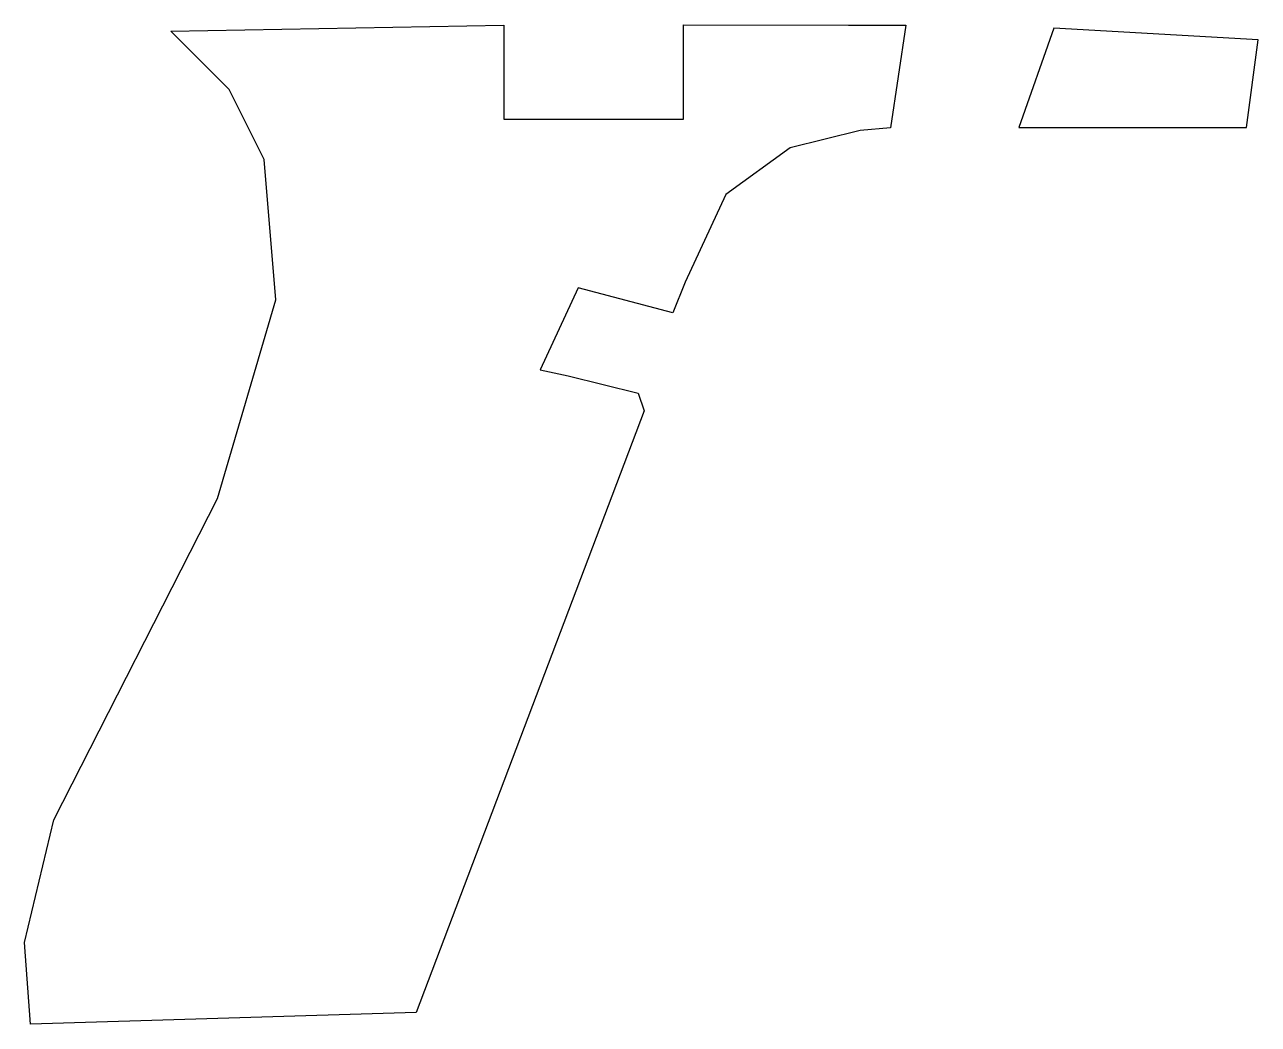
# Model space of a CAD drawing. Header units: millimetres. Extents: x -49 to 65, y -32 to 60.
import ezdxf

# ---------------------------------------------------------------- set-up
doc = ezdxf.new("R2010")
doc.units = ezdxf.units.MM

msp = doc.modelspace()

# ---------------------------------------------------------------- linework, layer by layer
for points in [[(28.3, 50.63), (21.82, 49.01), (15.87, 44.69), (12.09, 36.58), (10.97, 33.75), (2.21, 36.05), (-1.32, 28.47), (1.27, 27.93), (7.76, 26.31), (8.3, 24.69), (-12.78, -30.99), (-48.46, -32.07), (-49, -24.5), (-46.29, -13.15), (-31.16, 16.58), (-25.75, 34.96), (-26.83, 47.93), (-30.08, 54.42), (-35.48, 59.82), (-4.67, 60.36), (-4.67, 51.67), (11.94, 51.67), (11.94, 60.41), (27.22, 60.36), (32.52, 60.37), (31.1, 50.87)], [(42.96, 50.89), (64.04, 50.89), (65.12, 59), (46.2, 60.08)]]:
    msp.add_lwpolyline(points, close=True)

doc.saveas('drawing.dxf')
